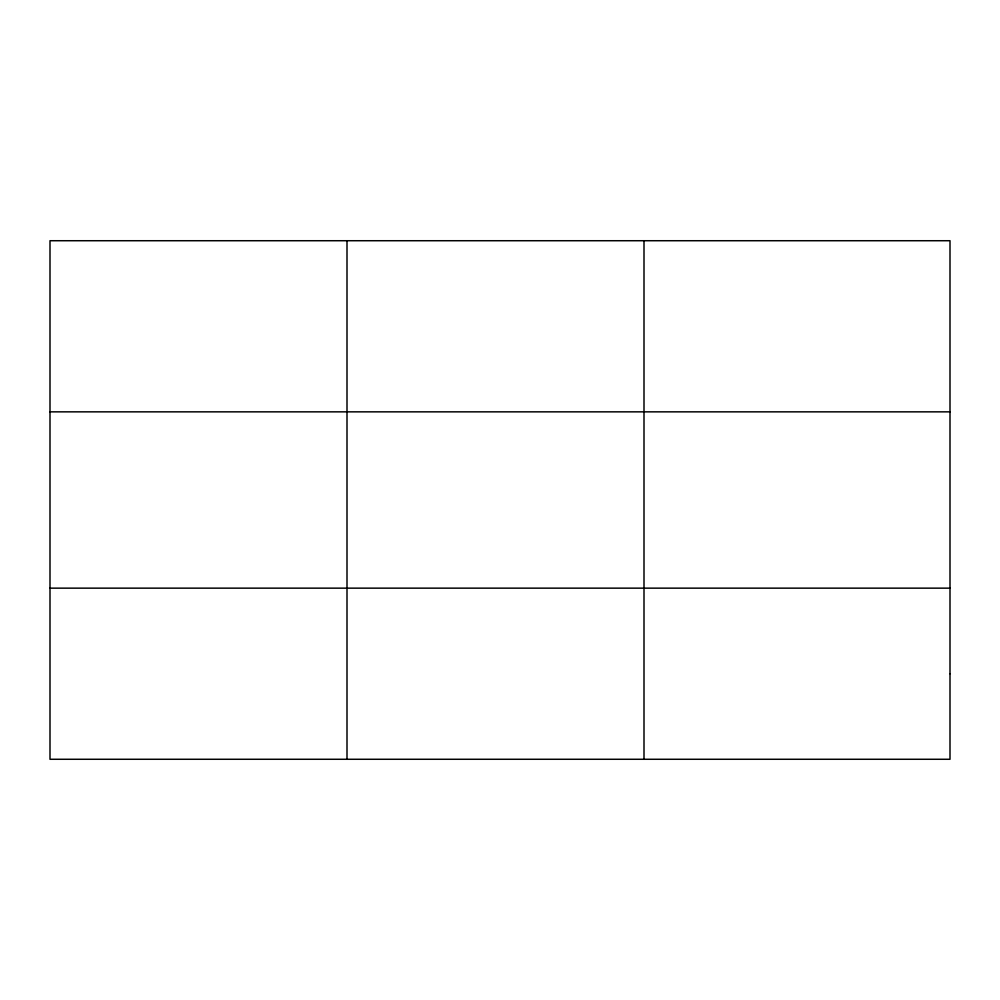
<?xml version="1.0" encoding="UTF-8"?>
<svg xmlns="http://www.w3.org/2000/svg" width="1000" height="1000" viewBox="0 0 1000 1000"><rect width="100%" height="100%" fill="white"/><g stroke="black" fill="none" stroke-linecap="round" stroke-linejoin="round"><path stroke-width="1.5" d="M347 759.275L347 240.725M644 759.275L644 240.725M50 411.85L950 411.85M50 588.15L950 588.15M950 673.713L950 759.275L50 759.275L50 240.725L950 240.725L950 673.713"/></g></svg>
